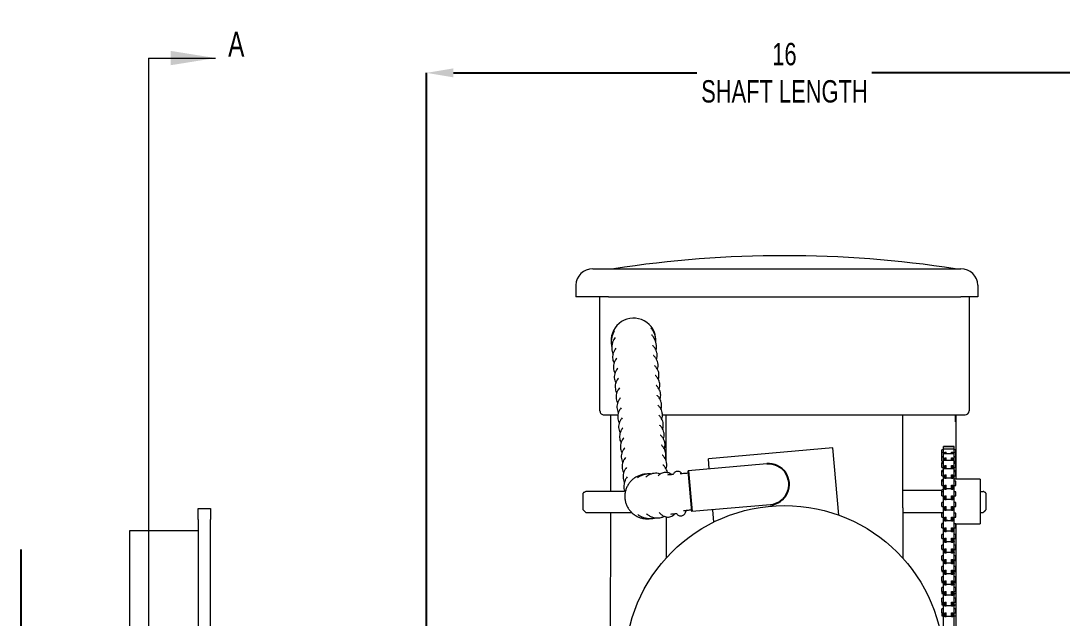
# Model space of a CAD drawing. Header units: inches. Extents: x 1 to 12.5, y 7.3 to 19.7.
# Drawn here: x 2.43 to 8.25, y 16.36 to 19.7 of the extents above; entities that cross this region are included whole.
import ezdxf
from ezdxf.lldxf.tags import DXFTag

# ---------------------------------------------------------------- set-up
doc = ezdxf.new("R2010")
doc.units = ezdxf.units.IN
doc.header["$MEASUREMENT"] = 0
doc.header["$PDSIZE"] = -1
doc.layers.add('DIM', color=1, linetype='Continuous')
doc.styles.add('SLDTEXTSTYLE0', font='ARIAL.TTF', dxfattribs={"width": 0.7})
tags = doc.linetypes.add('HIDDEN', pattern=[0.075, 0.05, -0.025]).pattern_tags.tags
tags[6:7] = [DXFTag(74, 4), DXFTag(75, 0), DXFTag(340, '0'), DXFTag(46, 1.0), DXFTag(50, 0.0), DXFTag(44, 0.0), DXFTag(45, 0.0)]
tags[4:5] = [DXFTag(74, 4), DXFTag(75, 0), DXFTag(340, '0'), DXFTag(46, 1.0), DXFTag(50, 0.0), DXFTag(44, 0.0), DXFTag(45, 0.0)]
doc.dimstyles.new('SLDDIMSTYLE0', dxfattribs={"dimtxt": 0.125, "dimasz": 0.15, "dimexe": 0, "dimexo": 0.0625, "dimgap": 0.03125, "dimtad": 0, "dimtih": 1, "dimtoh": 1, "dimdec": 3, "dimlfac": 4, "dimrnd": 1e-09, "dimzin": 12, "dimdsep": 46, "dimtxsty": 'SLDTEXTSTYLE0', "dimsah": 1, "dimcen": 0.09, "dimadec": 0, "dimazin": 0, "dimtfac": 1, "dimtdec": 3, "dimtofl": 0, "dimtmove": 0, "dimatfit": 3, "dimfxl": 0, "dimtolj": 1, "dimtzin": 12, "dimarcsym": 0})

# ---------------------------------------------------------------- blocks, each defined once
blk = doc.blocks.new('*D8')
at = {"color": 0, "linetype": 'ByBlock', "lineweight": -2}
for p, q in [((4.7014, 13.9999), (4.7014, 19.4123)), ((4.8514, 19.4123), (6.2126, 19.4123)), ((8.5514, 19.4123), (7.1902, 19.4123)), ((8.7014, 14.0274), (8.7014, 19.4123))]:
    blk.add_line(p, q, dxfattribs=at)
at = {"color": 0, "linetype": 'ByBlock'}
for points in [[(4.7014, 19.4123), (4.8514, 19.3873), (4.8514, 19.4373)], [(8.7014, 19.4123), (8.5514, 19.3873), (8.5514, 19.4373)]]:
    blk.add_solid(points, dxfattribs=at)
at = {"layer": 'DEFPOINTS', "color": 0, "linetype": 'ByBlock'}
for p in [(8.7014, 13.9649), (4.7014, 13.9374)]:
    blk.add_point(p, dxfattribs=at)
at = {"color": 0, "linetype": 'ByBlock', "insert": (6.7014, 19.4123), "char_height": 0.125, "attachment_point": 5, "style": 'SLDTEXTSTYLE0'}
blk.add_mtext('16\\PSHAFT LENGTH', dxfattribs=at)

msp = doc.modelspace()

# ---------------------------------------------------------------- linework, layer by layer
at = {"color": 7, "linetype": 'HIDDEN', "lineweight": 0}
msp.add_line((3.147332, 19.495022), (3.147332, 7.32376), dxfattribs=at)
at = {"color": 7, "linetype": 'Continuous', "lineweight": 0}
msp.add_line((3.147332, 19.495022), (3.522332, 19.495022), dxfattribs=at)
at = {"color": 7, "linetype": 'Continuous', "lineweight": 15}
for p, q in [((5.630001, 18.317434), (5.715787, 18.317434)), ((5.715787, 18.317434), (5.717408, 18.317434)), ((5.717408, 18.317434), (7.686159, 18.317434)), ((7.686159, 18.317434), (7.687781, 18.317434)), ((7.781517, 18.225322), (7.782637, 18.161186)), ((5.620931, 18.161186), (5.535145, 18.161186)), ((5.717408, 18.161186), (5.620931, 18.161186)), ((5.670537, 17.522989), (5.670537, 18.161186)), ((5.717408, 18.161186), (7.686159, 18.161186)), ((7.782637, 18.161186), (7.686159, 18.161186)), ((7.733038, 18.161186), (7.733038, 17.522989)), ((5.692987, 17.500539), (5.709186, 17.500539)), ((5.709186, 17.500539), (5.771003, 17.500539)), ((5.728869, 17.500539), (5.728869, 17.073511)), ((6.019426, 17.500539), (6.095562, 17.500539)), ((6.040562, 17.438041), (6.040562, 17.500539)), ((6.095562, 17.500539), (7.308062, 17.500539)), ((7.308062, 17.500539), (7.694387, 17.500539)), ((7.363062, 17.438041), (7.363062, 17.500539)), ((7.65887, 17.480975), (7.65887, 17.14189)), ((7.694387, 17.500539), (7.710588, 17.500539)), ((6.040562, 17.242223), (6.040562, 17.438041)), ((7.363062, 17.044788), (7.363062, 17.438041)), ((6.971663, 17.316656), (6.276303, 17.255819)), ((7.004536, 16.940919), (6.971663, 17.316656)), ((7.581187, 17.305162), (7.581187, 17.306192)), ((7.581187, 17.291401), (7.581187, 17.305162)), ((7.581187, 17.268775), (7.581187, 17.291401)), ((7.589311, 17.3226), (7.589311, 17.32363)), ((7.589311, 17.308837), (7.589311, 17.3226)), ((7.589311, 17.282536), (7.589311, 17.308837)), ((7.589311, 17.246207), (7.589311, 17.282977)), ((7.596811, 17.311773), (7.604311, 17.311773)), ((7.596811, 17.308837), (7.596811, 17.311773)), ((7.596811, 17.292807), (7.604311, 17.292807)), ((7.596811, 17.282292), (7.596811, 17.292807)), ((7.604311, 17.308837), (7.604311, 17.311773)), ((7.604311, 17.282292), (7.604311, 17.292807)), ((7.635561, 17.311773), (7.643061, 17.311773)), ((7.635561, 17.308837), (7.635561, 17.311773)), ((7.635561, 17.292807), (7.643061, 17.292807)), ((7.635561, 17.282292), (7.635561, 17.292807)), ((7.643061, 17.308837), (7.643061, 17.311773)), ((7.643061, 17.282292), (7.643061, 17.292807)), ((7.650563, 17.3226), (7.650563, 17.32363)), ((7.650563, 17.308837), (7.650563, 17.3226)), ((7.650563, 17.282536), (7.650563, 17.308837)), ((7.650563, 17.246207), (7.650563, 17.282977)), ((7.658687, 17.305162), (7.658687, 17.306192)), ((7.658687, 17.291401), (7.658687, 17.305162)), ((7.658687, 17.268775), (7.658687, 17.291401)), ((6.603085, 17.22688), (6.164354, 17.188495)), ((6.281298, 17.198727), (6.276303, 17.25582)), ((7.581187, 17.265541), (7.581187, 17.268775)), ((7.581187, 17.242915), (7.581187, 17.265541)), ((7.581187, 17.228772), (7.581187, 17.23534)), ((7.581187, 17.206146), (7.581187, 17.228772)), ((7.589311, 17.20022), (7.589311, 17.246207)), ((7.596811, 17.261158), (7.604311, 17.261158)), ((7.596811, 17.246207), (7.596811, 17.261158)), ((7.604311, 17.246207), (7.604311, 17.261158)), ((7.635561, 17.261158), (7.643061, 17.261158)), ((7.635561, 17.246207), (7.635561, 17.261158)), ((7.643061, 17.246207), (7.643061, 17.261158)), ((7.650563, 17.20022), (7.650563, 17.246207)), ((7.658687, 17.265541), (7.658687, 17.268775)), ((7.658687, 17.242915), (7.658687, 17.265541)), ((7.658687, 17.228772), (7.658687, 17.23534)), ((7.658687, 17.206146), (7.658687, 17.228772)), ((7.581187, 17.182783), (7.581187, 17.190698)), ((7.581187, 17.160156), (7.581187, 17.182783)), ((7.589311, 17.147125), (7.589311, 17.20022)), ((7.596811, 17.218282), (7.604311, 17.218282)), ((7.596811, 17.199584), (7.596811, 17.218282)), ((7.604311, 17.199584), (7.596811, 17.199584)), ((7.596811, 17.16615), (7.604311, 17.16615)), ((7.596811, 17.14456), (7.596811, 17.16615)), ((7.604311, 17.199584), (7.604311, 17.218282)), ((7.604311, 17.14456), (7.604311, 17.16615)), ((7.635561, 17.218282), (7.643061, 17.218282)), ((7.635561, 17.199584), (7.635561, 17.218282)), ((7.643061, 17.199584), (7.635561, 17.199584)), ((7.635561, 17.16615), (7.643061, 17.16615)), ((7.635561, 17.14456), (7.635561, 17.16615)), ((7.643061, 17.199584), (7.643061, 17.218282)), ((7.643061, 17.14456), (7.643061, 17.16615)), ((7.650563, 17.147125), (7.650563, 17.20022)), ((7.658687, 17.182783), (7.658687, 17.190698)), ((7.658687, 17.160156), (7.658687, 17.182783)), ((7.581187, 17.129687), (7.581187, 17.138586)), ((7.581187, 17.107063), (7.581187, 17.129687)), ((7.589311, 17.089626), (7.589311, 17.147125)), ((7.604311, 17.14456), (7.596811, 17.14456)), ((7.596811, 17.108063), (7.604311, 17.108063)), ((7.596811, 17.084754), (7.596811, 17.108063)), ((7.604311, 17.084754), (7.604311, 17.108063)), ((7.643061, 17.14456), (7.635561, 17.14456)), ((7.635561, 17.108063), (7.643061, 17.108063)), ((7.635561, 17.084754), (7.635561, 17.108063)), ((7.643061, 17.084754), (7.643061, 17.108063)), ((7.650563, 17.089626), (7.650563, 17.147125)), ((7.658687, 17.107063), (7.658687, 17.129687)), ((7.795562, 17.14189), (7.795562, 16.891888)), ((5.576812, 17.027132), (5.576812, 17.064265)), ((5.808359, 17.073511), (5.591812, 17.073511)), ((7.581187, 17.073511), (7.581187, 17.081401)), ((7.581187, 17.047677), (7.581187, 17.070301)), ((7.589311, 17.087739), (7.589311, 17.089626)), ((7.589311, 17.030239), (7.589311, 17.087739)), ((7.604311, 17.084754), (7.596811, 17.084754)), ((7.643061, 17.084754), (7.635561, 17.084754)), ((7.650563, 17.030239), (7.650563, 17.087739)), ((7.658687, 17.047677), (7.658687, 17.070301)), ((7.795562, 17.073511), (7.811812, 17.073511)), ((7.826812, 17.064265), (7.826812, 17.027132)), ((5.576812, 16.969515), (5.576812, 17.027132)), ((6.622748, 16.998596), (6.184324, 16.960238)), ((7.363062, 17.013541), (7.363062, 17.044788)), ((7.363062, 16.98229), (7.363062, 17.013541)), ((7.581187, 16.988288), (7.581187, 17.010915)), ((7.589311, 16.970853), (7.589311, 17.028353)), ((7.596811, 17.048674), (7.604311, 17.048674)), ((7.596811, 17.025368), (7.596811, 17.048674)), ((7.604311, 17.025368), (7.596811, 17.025368)), ((7.604311, 17.025368), (7.604311, 17.048674)), ((7.635561, 17.048674), (7.643061, 17.048674)), ((7.635561, 17.025368), (7.635561, 17.048674)), ((7.643061, 17.025368), (7.635561, 17.025368)), ((7.643061, 17.025368), (7.643061, 17.048674)), ((7.650563, 16.970853), (7.650563, 17.028353)), ((7.658687, 16.988288), (7.658687, 17.010915)), ((7.826812, 17.027132), (7.826812, 16.969515)), ((3.425661, 16.978482), (3.494162, 16.978482)), ((3.425661, 16.915981), (3.425661, 16.978482)), ((3.494162, 16.978482), (3.494162, 16.915981)), ((5.728869, 16.954515), (5.725746, 15.473856)), ((6.307245, 16.902153), (6.301268, 16.97047)), ((7.363062, 16.98229), (7.363062, 16.699616)), ((7.581187, 16.954515), (7.581187, 16.951528)), ((7.581187, 16.928902), (7.581187, 16.951528)), ((7.589311, 16.911464), (7.589311, 16.968964)), ((7.596811, 16.989288), (7.604311, 16.989288)), ((7.596811, 16.965981), (7.596811, 16.989288)), ((7.604311, 16.965981), (7.596811, 16.965981)), ((7.604311, 16.965981), (7.604311, 16.989288)), ((7.608, 16.970853), (7.608, 16.968964)), ((7.635561, 16.989288), (7.643061, 16.989288)), ((7.635561, 16.965981), (7.635561, 16.989288)), ((7.643061, 16.965981), (7.635561, 16.965981)), ((7.643061, 16.965981), (7.643061, 16.989288)), ((7.650563, 16.911464), (7.650563, 16.968964)), ((7.658687, 16.928902), (7.658687, 16.951528)), ((3.425661, 16.915981), (3.425661, 15.29098)), ((3.494162, 15.29098), (3.494162, 16.915981)), ((6.040562, 16.930922), (6.040562, 16.700595)), ((7.581187, 16.893742), (7.581187, 16.892139)), ((7.581187, 16.869516), (7.581187, 16.892139)), ((7.589311, 16.91118), (7.589311, 16.909577)), ((7.589311, 16.852078), (7.589311, 16.909577)), ((7.596811, 16.929902), (7.604311, 16.929902)), ((7.596811, 16.906592), (7.596811, 16.929902)), ((7.604311, 16.906592), (7.596811, 16.906592)), ((7.604311, 16.906592), (7.604311, 16.929902)), ((7.608, 16.91118), (7.608, 16.908108)), ((7.635561, 16.929902), (7.643061, 16.929902)), ((7.635561, 16.906592), (7.635561, 16.929902)), ((7.643061, 16.906592), (7.635561, 16.906592)), ((7.643061, 16.906592), (7.643061, 16.929902)), ((7.650563, 16.852078), (7.650563, 16.909577)), ((7.658687, 16.869516), (7.658687, 16.892139)), ((7.65887, 16.891888), (7.65887, 15.48573)), ((3.425661, 16.853481), (3.041162, 16.853481)), ((3.041162, 16.853481), (3.041162, 16.227857)), ((7.581187, 16.810129), (7.581187, 16.832753)), ((7.589311, 16.792691), (7.589311, 16.850191)), ((7.596811, 16.870515), (7.604311, 16.870515)), ((7.596811, 16.847206), (7.596811, 16.870515)), ((7.604311, 16.847206), (7.596811, 16.847206)), ((7.604311, 16.847206), (7.604311, 16.870515)), ((7.608, 16.852078), (7.608, 16.850191)), ((7.635561, 16.870515), (7.643061, 16.870515)), ((7.635561, 16.847206), (7.635561, 16.870515)), ((7.643061, 16.847206), (7.635561, 16.847206)), ((7.643061, 16.847206), (7.643061, 16.870515)), ((7.650563, 16.792691), (7.650563, 16.850191)), ((7.658687, 16.810129), (7.658687, 16.832753)), ((7.581187, 16.810129), (7.581187, 16.80958)), ((7.581187, 16.75074), (7.581187, 16.773367)), ((7.589311, 16.792691), (7.589311, 16.792142)), ((7.589311, 16.733305), (7.589311, 16.790805)), ((7.596811, 16.811126), (7.604311, 16.811126)), ((7.596811, 16.78782), (7.596811, 16.811126)), ((7.604311, 16.78782), (7.596811, 16.78782)), ((7.604311, 16.78782), (7.604311, 16.811126)), ((7.608, 16.792142), (7.608, 16.790805)), ((7.635561, 16.811126), (7.643061, 16.811126)), ((7.635561, 16.78782), (7.635561, 16.811126)), ((7.643061, 16.78782), (7.635561, 16.78782)), ((7.643061, 16.78782), (7.643061, 16.811126)), ((7.650563, 16.792691), (7.650563, 16.792142)), ((7.650563, 16.733305), (7.650563, 16.790805)), ((7.658687, 16.810129), (7.658687, 16.80958)), ((7.658687, 16.75074), (7.658687, 16.773367)), ((7.581187, 16.75074), (7.581187, 16.748044)), ((7.581187, 16.691354), (7.581187, 16.71398)), ((7.589311, 16.733305), (7.589311, 16.731416)), ((7.589311, 16.673916), (7.589311, 16.731416)), ((7.596811, 16.75174), (7.604311, 16.75174)), ((7.596811, 16.728433), (7.596811, 16.75174)), ((7.604311, 16.728433), (7.596811, 16.728433)), ((7.604311, 16.728433), (7.604311, 16.75174)), ((7.635561, 16.75174), (7.643061, 16.75174)), ((7.635561, 16.728433), (7.635561, 16.75174)), ((7.643061, 16.728433), (7.635561, 16.728433)), ((7.643061, 16.728433), (7.643061, 16.75174)), ((7.650563, 16.733305), (7.650563, 16.731416)), ((7.650563, 16.673916), (7.650563, 16.731416)), ((7.658687, 16.75074), (7.658687, 16.748044)), ((7.658687, 16.691354), (7.658687, 16.71398)), ((7.581187, 16.691354), (7.581187, 16.686508)), ((7.581187, 16.631968), (7.581187, 16.654591)), ((7.589311, 16.673916), (7.589311, 16.672029)), ((7.589311, 16.61453), (7.589311, 16.672029)), ((7.596811, 16.692354), (7.604311, 16.692354)), ((7.596811, 16.669047), (7.596811, 16.692354)), ((7.604311, 16.669047), (7.596811, 16.669047)), ((7.604311, 16.669047), (7.604311, 16.692354)), ((7.635561, 16.692354), (7.643061, 16.692354)), ((7.635561, 16.669047), (7.635561, 16.692354)), ((7.643061, 16.669047), (7.635561, 16.669047)), ((7.643061, 16.669047), (7.643061, 16.692354)), ((7.650563, 16.673916), (7.650563, 16.672029)), ((7.650563, 16.61453), (7.650563, 16.672029)), ((7.658687, 16.691354), (7.658687, 16.686508)), ((7.658687, 16.631968), (7.658687, 16.654591)), ((7.581187, 16.631968), (7.581187, 16.624972)), ((7.581187, 16.572581), (7.581187, 16.595205)), ((7.589311, 16.61453), (7.589311, 16.612643)), ((7.589311, 16.555143), (7.589311, 16.612643)), ((7.596811, 16.632967), (7.604311, 16.632967)), ((7.596811, 16.609658), (7.596811, 16.632967)), ((7.604311, 16.609658), (7.596811, 16.609658)), ((7.604311, 16.609658), (7.604311, 16.632967)), ((7.635561, 16.632967), (7.643061, 16.632967)), ((7.635561, 16.609658), (7.635561, 16.632967)), ((7.643061, 16.609658), (7.635561, 16.609658)), ((7.643061, 16.609658), (7.643061, 16.632967)), ((7.650563, 16.61453), (7.650563, 16.612643)), ((7.650563, 16.555143), (7.650563, 16.612643)), ((7.658687, 16.631968), (7.658687, 16.624972)), ((7.658687, 16.572581), (7.658687, 16.595205)), ((7.581187, 16.572581), (7.581187, 16.563436)), ((7.581187, 16.513192), (7.581187, 16.535819)), ((7.589311, 16.555143), (7.589311, 16.553257)), ((7.589311, 16.495757), (7.589311, 16.553257)), ((7.596811, 16.573578), (7.604311, 16.573578)), ((7.596811, 16.550272), (7.596811, 16.573578)), ((7.604311, 16.550272), (7.596811, 16.550272)), ((7.604311, 16.550272), (7.604311, 16.573578)), ((7.635561, 16.573578), (7.643061, 16.573578)), ((7.635561, 16.550272), (7.635561, 16.573578)), ((7.643061, 16.550272), (7.635561, 16.550272)), ((7.643061, 16.550272), (7.643061, 16.573578)), ((7.650563, 16.555143), (7.650563, 16.553257)), ((7.650563, 16.495757), (7.650563, 16.553257)), ((7.658687, 16.572581), (7.658687, 16.563436)), ((7.658687, 16.513192), (7.658687, 16.535819)), ((7.581187, 16.513192), (7.581187, 16.501903)), ((7.581187, 16.453806), (7.581187, 16.476432)), ((7.589311, 16.495757), (7.589311, 16.493868)), ((7.589311, 16.436368), (7.589311, 16.493868)), ((7.596811, 16.514192), (7.604311, 16.514192)), ((7.596811, 16.490885), (7.596811, 16.514192)), ((7.604311, 16.490885), (7.596811, 16.490885)), ((7.604311, 16.490885), (7.604311, 16.514192)), ((7.635561, 16.514192), (7.643061, 16.514192)), ((7.635561, 16.490885), (7.635561, 16.514192)), ((7.643061, 16.490885), (7.635561, 16.490885)), ((7.643061, 16.490885), (7.643061, 16.514192)), ((7.650563, 16.495757), (7.650563, 16.493868)), ((7.650563, 16.436368), (7.650563, 16.493868)), ((7.658687, 16.513192), (7.658687, 16.501903)), ((7.658687, 16.453806), (7.658687, 16.476432)), ((7.581187, 16.453806), (7.581187, 16.440367)), ((7.581187, 16.39442), (7.581187, 16.417044)), ((7.589311, 16.436368), (7.589311, 16.434481)), ((7.589311, 16.376982), (7.589311, 16.434481)), ((7.596811, 16.454806), (7.604311, 16.454806)), ((7.596811, 16.431499), (7.596811, 16.454806)), ((7.604311, 16.431499), (7.596811, 16.431499)), ((7.604311, 16.431499), (7.604311, 16.454806)), ((7.635561, 16.454806), (7.643061, 16.454806)), ((7.635561, 16.431499), (7.635561, 16.454806)), ((7.643061, 16.431499), (7.635561, 16.431499)), ((7.643061, 16.431499), (7.643061, 16.454806)), ((7.650563, 16.436368), (7.650563, 16.434481)), ((7.650563, 16.376982), (7.650563, 16.434481)), ((7.658687, 16.453806), (7.658687, 16.440367)), ((7.658687, 16.39442), (7.658687, 16.417044)), ((7.581187, 16.39442), (7.581187, 16.378831)), ((7.589311, 16.376982), (7.589311, 16.375095)), ((7.589311, 16.317595), (7.589311, 16.375095)), ((7.596811, 16.395419), (7.604311, 16.395419)), ((7.596811, 16.37211), (7.596811, 16.395419)), ((7.604311, 16.37211), (7.596811, 16.37211)), ((7.604311, 16.37211), (7.604311, 16.395419)), ((7.635561, 16.395419), (7.643061, 16.395419)), ((7.635561, 16.37211), (7.635561, 16.395419)), ((7.643061, 16.37211), (7.635561, 16.37211)), ((7.643061, 16.37211), (7.643061, 16.395419)), ((7.650563, 16.376982), (7.650563, 16.375095)), ((7.650563, 16.317595), (7.650563, 16.375095)), ((7.658687, 16.39442), (7.658687, 16.378831))]:
    msp.add_line(p, q, dxfattribs=at)
for p, q in [((7.65887, 17.461411), (7.65887, 17.500539)), ((6.164354, 17.188495), (6.184324, 16.960238)), ((2.434594, 16.74808), (2.434594, 16.143253))]:
    msp.add_line(p, q)
at = {"color": 7, "linetype": 'Continuous', "lineweight": 15, "flags": 128}
for points in [[(6.078997, 17.167572), (6.078451, 17.167525), (6.073105, 17.167055), (6.067813, 17.166593), (6.062578, 17.166135), (6.057404, 17.165683), (6.052295, 17.165234), (6.04725, 17.164793)], [(6.165537, 17.175142), (6.159722, 17.174635), (6.153916, 17.174126), (6.14812, 17.173619), (6.142338, 17.173112), (6.136575, 17.17261), (6.13083, 17.172105), (6.125109, 17.171605), (6.119416, 17.171108)], [(6.06638, 16.946882), (6.071425, 16.947323), (6.076536, 16.947771), (6.08171, 16.948224), (6.086945, 16.948682), (6.092239, 16.949144), (6.097587, 16.949613), (6.098552, 16.949698)], [(6.137208, 16.966535), (6.142904, 16.967035), (6.148627, 16.967534), (6.154374, 16.968037), (6.160142, 16.968541), (6.165927, 16.969048), (6.171725, 16.969555), (6.177535, 16.970064), (6.183353, 16.970573)]]:
    msp.add_lwpolyline(points, dxfattribs=at)
at = {"color": 7, "linetype": 'Continuous', "lineweight": 15}
msp.add_circle((6.70137, 16.103481), 0.890625, dxfattribs=at)
for centre, radius, start, end in [((6.701784, 12.14067), 6.249869, 81.2279797, 98.7720203), ((5.630001, 18.223683), 0.093751, 90.0003359, 178.998435), ((7.68778, 18.223683), 0.093751, 1.001565, 89.9996641), ((5.858037, 17.916789), 0.125, 0.394145, 183.7475229), ((5.692986, 17.522988), 0.022449, 179.9977626, 270.0022374), ((7.710585, 17.522992), 0.022453, 270.0079861, 359.9920139)]:
    msp.add_arc(centre, radius, start, end, dxfattribs=at)
msp.add_arc((6.61307, 17.112752), 0.114565, 274.8462489, 95.0001822)
for points in [[(5.536264, 18.225322), (5.535145, 18.161186)], [(7.589311, 17.306192), (7.581187, 17.306192)], [(7.589311, 17.305162), (7.581187, 17.305162)], [(7.589311, 17.291401), (7.581187, 17.291401)], [(7.650563, 17.32363), (7.589311, 17.32363)], [(7.650563, 17.3226), (7.589311, 17.3226)], [(7.650563, 17.308837), (7.589311, 17.308837)], [(7.650563, 17.282977), (7.589311, 17.282977)], [(7.658687, 17.306192), (7.650563, 17.306192)], [(7.658687, 17.305162), (7.650563, 17.305162)], [(7.658687, 17.291401), (7.650563, 17.291401)], [(7.581187, 17.268775), (7.589311, 17.268775)], [(7.589311, 17.265541), (7.581187, 17.265541)], [(7.581187, 17.242915), (7.589311, 17.242915)], [(7.589311, 17.23534), (7.581187, 17.23534)], [(7.589311, 17.228772), (7.581187, 17.228772)], [(7.650563, 17.246207), (7.589311, 17.246207)], [(7.650563, 17.268775), (7.658687, 17.268775)], [(7.658687, 17.265541), (7.650563, 17.265541)], [(7.650563, 17.242915), (7.658687, 17.242915)], [(7.658687, 17.23534), (7.650563, 17.23534)], [(7.658687, 17.228772), (7.650563, 17.228772)], [(7.581187, 17.206146), (7.589311, 17.206146)], [(7.589311, 17.190698), (7.581187, 17.190698)], [(7.589311, 17.182783), (7.581187, 17.182783)], [(7.596811, 17.20022), (7.589311, 17.20022)], [(7.635561, 17.20022), (7.604311, 17.20022)], [(7.650563, 17.20022), (7.643061, 17.20022)], [(7.650563, 17.206146), (7.658687, 17.206146)], [(7.658687, 17.190698), (7.650563, 17.190698)], [(7.658687, 17.182783), (7.650563, 17.182783)], [(7.581187, 17.160156), (7.589311, 17.160156)], [(7.589311, 17.138586), (7.581187, 17.138586)], [(7.589311, 17.129687), (7.581187, 17.129687)], [(7.581187, 17.107063), (7.589311, 17.107063)], [(7.596811, 17.147125), (7.589311, 17.147125)], [(7.635561, 17.147125), (7.604311, 17.147125)], [(7.650563, 17.147125), (7.643061, 17.147125)], [(7.650563, 17.160156), (7.658687, 17.160156)], [(7.795562, 17.14189), (7.650563, 17.14189)], [(7.658687, 17.129687), (7.650563, 17.129687)], [(7.650563, 17.107063), (7.658687, 17.107063)], [(5.580264, 17.067717), (5.576812, 17.064265)], [(7.581187, 17.079265), (7.363062, 17.079265)], [(7.589311, 17.081401), (7.581187, 17.081401)], [(7.589311, 17.070301), (7.581187, 17.070301)], [(7.589311, 17.089626), (7.596811, 17.089626)], [(7.596811, 17.087739), (7.589311, 17.087739)], [(7.604311, 17.089626), (7.608199, 17.089626)], [(7.635561, 17.087739), (7.604311, 17.087739)], [(7.608436, 17.089454), (7.60815, 17.088051)], [(7.635411, 17.088051), (7.635092, 17.089626)], [(7.635364, 17.089626), (7.635561, 17.089626)], [(7.643061, 17.089626), (7.650563, 17.089626)], [(7.650563, 17.087739), (7.643061, 17.087739)], [(7.658687, 17.070301), (7.650563, 17.070301)], [(7.826812, 17.064265), (7.82336, 17.067717)], [(7.581187, 17.047677), (7.589311, 17.047677)], [(7.589311, 17.010915), (7.581187, 17.010915)], [(7.589311, 17.030239), (7.596811, 17.030239)], [(7.596811, 17.028353), (7.589311, 17.028353)], [(7.604311, 17.030239), (7.635561, 17.030239)], [(7.635561, 17.028353), (7.604311, 17.028353)], [(7.608647, 17.030239), (7.60815, 17.02846)], [(7.635411, 17.02846), (7.634913, 17.030239)], [(7.643061, 17.030239), (7.650563, 17.030239)], [(7.650563, 17.028353), (7.643061, 17.028353)], [(7.650563, 17.047677), (7.658687, 17.047677)], [(7.658687, 17.010915), (7.650563, 17.010915)], [(5.576812, 16.969515), (5.591812, 16.954515)], [(5.591812, 16.954515), (5.848184, 16.954515)], [(7.363062, 16.954515), (7.589311, 16.954515)], [(7.581187, 16.988288), (7.589311, 16.988288)], [(7.589311, 16.951528), (7.581187, 16.951528)], [(7.589311, 16.970853), (7.596811, 16.970853)], [(7.596811, 16.968964), (7.589311, 16.968964)], [(7.604311, 16.970853), (7.635561, 16.970853)], [(7.635561, 16.968964), (7.604311, 16.968964)], [(7.60975, 16.97155), (7.60815, 16.96829)], [(7.63508, 16.968964), (7.63381, 16.97155)], [(7.643061, 16.970853), (7.650563, 16.970853)], [(7.650563, 16.968964), (7.643061, 16.968964)], [(7.650563, 16.988288), (7.658687, 16.988288)], [(7.658687, 16.951528), (7.650563, 16.951528)], [(7.795562, 16.954515), (7.811812, 16.954515)], [(7.811812, 16.954515), (7.826812, 16.969515)], [(5.943467, 16.920456), (5.945192, 16.920595)], [(7.581187, 16.928902), (7.589311, 16.928902)], [(7.589311, 16.893742), (7.581187, 16.893742)], [(7.589311, 16.892139), (7.581187, 16.892139)], [(7.589311, 16.911464), (7.596811, 16.911464)], [(7.596811, 16.91118), (7.589311, 16.91118)], [(7.596811, 16.909577), (7.589311, 16.909577)], [(7.604311, 16.911464), (7.635561, 16.911464)], [(7.608, 16.91118), (7.604311, 16.91118)], [(7.635561, 16.909577), (7.604311, 16.909577)], [(7.60815, 16.910556), (7.608077, 16.909577)], [(7.60975, 16.911189), (7.609257, 16.910995)], [(7.610874, 16.910812), (7.60975, 16.911189)], [(7.614061, 16.911701), (7.610874, 16.910812)], [(7.611632, 16.910713), (7.631931, 16.910713)], [(7.632686, 16.910812), (7.629584, 16.91164)], [(7.63381, 16.911189), (7.632686, 16.910812)], [(7.634306, 16.910995), (7.63381, 16.911189)], [(7.643061, 16.911464), (7.650563, 16.911464)], [(7.650563, 16.909577), (7.643061, 16.909577)], [(7.650563, 16.928902), (7.658687, 16.928902)], [(7.658687, 16.892139), (7.650563, 16.892139)], [(7.658687, 16.891888), (7.795562, 16.891888)], [(7.581187, 16.869516), (7.589311, 16.869516)], [(7.589311, 16.832753), (7.581187, 16.832753)], [(7.589311, 16.852078), (7.596811, 16.852078)], [(7.596811, 16.850191), (7.589311, 16.850191)], [(7.604311, 16.852078), (7.635561, 16.852078)], [(7.635561, 16.850191), (7.604311, 16.850191)], [(7.643061, 16.852078), (7.650563, 16.852078)], [(7.650563, 16.850191), (7.643061, 16.850191)], [(7.650563, 16.869516), (7.658687, 16.869516)], [(7.658687, 16.832753), (7.650563, 16.832753)], [(7.581187, 16.810129), (7.589311, 16.810129)], [(7.581187, 16.80958), (7.589311, 16.80958)], [(7.589311, 16.773367), (7.581187, 16.773367)], [(7.589311, 16.792691), (7.596811, 16.792691)], [(7.589311, 16.792142), (7.596811, 16.792142)], [(7.596811, 16.790805), (7.589311, 16.790805)], [(7.604311, 16.792691), (7.635561, 16.792691)], [(7.604311, 16.792142), (7.608, 16.792142)], [(7.635561, 16.790805), (7.604311, 16.790805)], [(7.608772, 16.792691), (7.609028, 16.790805)], [(7.634533, 16.790805), (7.634791, 16.792691)], [(7.643061, 16.792691), (7.650563, 16.792691)], [(7.643061, 16.792142), (7.650563, 16.792142)], [(7.650563, 16.790805), (7.643061, 16.790805)], [(7.650563, 16.810129), (7.658687, 16.810129)], [(7.650563, 16.80958), (7.658687, 16.80958)], [(7.658687, 16.773367), (7.650563, 16.773367)], [(7.581187, 16.75074), (7.589311, 16.75074)], [(7.581187, 16.748044), (7.589311, 16.748044)], [(7.589311, 16.71398), (7.581187, 16.71398)], [(7.589311, 16.733305), (7.596811, 16.733305)], [(7.596811, 16.731416), (7.589311, 16.731416)], [(7.604311, 16.733305), (7.635561, 16.733305)], [(7.635561, 16.731416), (7.604311, 16.731416)], [(7.6117, 16.733305), (7.612369, 16.731416)], [(7.631248, 16.731416), (7.631893, 16.733305)], [(7.643061, 16.733305), (7.650563, 16.733305)], [(7.650563, 16.731416), (7.643061, 16.731416)], [(7.650563, 16.75074), (7.658687, 16.75074)], [(7.650563, 16.748044), (7.658687, 16.748044)], [(7.658687, 16.71398), (7.650563, 16.71398)], [(7.581187, 16.691354), (7.589311, 16.691354)], [(7.581187, 16.686508), (7.589311, 16.686508)], [(7.589311, 16.654591), (7.581187, 16.654591)], [(7.589311, 16.673916), (7.596811, 16.673916)], [(7.596811, 16.672029), (7.589311, 16.672029)], [(7.604311, 16.673916), (7.635561, 16.673916)], [(7.635561, 16.672029), (7.604311, 16.672029)], [(7.643061, 16.673916), (7.650563, 16.673916)], [(7.650563, 16.672029), (7.643061, 16.672029)], [(7.650563, 16.691354), (7.658687, 16.691354)], [(7.650563, 16.686508), (7.658687, 16.686508)], [(7.658687, 16.654591), (7.650563, 16.654591)], [(7.581187, 16.631968), (7.589311, 16.631968)], [(7.581187, 16.624972), (7.589311, 16.624972)], [(7.589311, 16.595205), (7.581187, 16.595205)], [(7.589311, 16.61453), (7.596811, 16.61453)], [(7.596811, 16.612643), (7.589311, 16.612643)], [(7.604311, 16.61453), (7.635561, 16.61453)], [(7.635561, 16.612643), (7.604311, 16.612643)], [(7.643061, 16.61453), (7.650563, 16.61453)], [(7.650563, 16.612643), (7.643061, 16.612643)], [(7.650563, 16.631968), (7.658687, 16.631968)], [(7.650563, 16.624972), (7.658687, 16.624972)], [(7.658687, 16.595205), (7.650563, 16.595205)], [(7.581187, 16.572581), (7.589311, 16.572581)], [(7.581187, 16.563436), (7.589311, 16.563436)], [(7.589311, 16.535819), (7.581187, 16.535819)], [(7.589311, 16.555143), (7.596811, 16.555143)], [(7.596811, 16.553257), (7.589311, 16.553257)], [(7.604311, 16.555143), (7.635561, 16.555143)], [(7.635561, 16.553257), (7.604311, 16.553257)], [(7.643061, 16.555143), (7.650563, 16.555143)], [(7.650563, 16.553257), (7.643061, 16.553257)], [(7.650563, 16.572581), (7.658687, 16.572581)], [(7.650563, 16.563436), (7.658687, 16.563436)], [(7.658687, 16.535819), (7.650563, 16.535819)], [(7.581187, 16.513192), (7.589311, 16.513192)], [(7.581187, 16.501903), (7.589311, 16.501903)], [(7.589311, 16.476432), (7.581187, 16.476432)], [(7.589311, 16.495757), (7.596811, 16.495757)], [(7.596811, 16.493868), (7.589311, 16.493868)], [(7.604311, 16.495757), (7.635561, 16.495757)], [(7.635561, 16.493868), (7.604311, 16.493868)], [(7.643061, 16.495757), (7.650563, 16.495757)], [(7.650563, 16.493868), (7.643061, 16.493868)], [(7.650563, 16.513192), (7.658687, 16.513192)], [(7.650563, 16.501903), (7.658687, 16.501903)], [(7.658687, 16.476432), (7.650563, 16.476432)], [(7.581187, 16.453806), (7.589311, 16.453806)], [(7.581187, 16.440367), (7.589311, 16.440367)], [(7.589311, 16.417044), (7.581187, 16.417044)], [(7.589311, 16.436368), (7.596811, 16.436368)], [(7.596811, 16.434481), (7.589311, 16.434481)], [(7.604311, 16.436368), (7.635561, 16.436368)], [(7.635561, 16.434481), (7.604311, 16.434481)], [(7.643061, 16.436368), (7.650563, 16.436368)], [(7.650563, 16.434481), (7.643061, 16.434481)], [(7.650563, 16.453806), (7.658687, 16.453806)], [(7.650563, 16.440367), (7.658687, 16.440367)], [(7.658687, 16.417044), (7.650563, 16.417044)], [(7.581187, 16.39442), (7.589311, 16.39442)], [(7.581187, 16.378831), (7.589311, 16.378831)], [(7.589311, 16.376982), (7.596811, 16.376982)], [(7.596811, 16.375095), (7.589311, 16.375095)], [(7.604311, 16.376982), (7.635561, 16.376982)], [(7.635561, 16.375095), (7.604311, 16.375095)], [(7.643061, 16.376982), (7.650563, 16.376982)], [(7.650563, 16.375095), (7.643061, 16.375095)], [(7.650563, 16.39442), (7.658687, 16.39442)], [(7.650563, 16.378831), (7.658687, 16.378831)]]:
    msp.add_open_spline(points, degree=1, dxfattribs=at)
for points, knots in [([(5.983215, 17.920212), (5.982803, 17.923789), (5.98166, 17.933727), (5.977322, 17.949654), (5.969458, 17.967292), (5.961886, 17.978798), (5.957336, 17.984516), (5.956788, 17.98519)], [0, 0, 0, 0, 0.026738343, 0.074267211, 0.121905658, 0.169680272, 0.176125634, 0.176125634, 0.176125634, 0.176125634]), ([(5.751454, 17.971358), (5.749335, 17.967901), (5.744295, 17.958674), (5.738175, 17.94284), (5.734115, 17.923892), (5.733434, 17.904657), (5.734488, 17.890506), (5.736667, 17.883193), (5.737017, 17.882018)], [0.770137014, 0.770137014, 0.770137014, 0.770137014, 0.800218676, 0.848065312, 0.895761238, 0.94335024, 0.990893598, 1, 1, 1, 1]), ([(5.754787, 17.933367), (5.752465, 17.930018), (5.747216, 17.921471), (5.74091, 17.906871), (5.736864, 17.889733), (5.736061, 17.872395), (5.738061, 17.85587), (5.741751, 17.845742), (5.74348, 17.840996)], [0.754345563, 0.754345563, 0.754345563, 0.754345563, 0.785273153, 0.830356466, 0.874613975, 0.918289524, 0.961713786, 1, 1, 1, 1]), ([(5.985866, 17.889898), (5.985479, 17.893153), (5.984417, 17.902092), (5.980164, 17.916351), (5.972442, 17.931991), (5.965042, 17.942062), (5.960612, 17.947044), (5.960083, 17.947627)], [0, 0, 0, 0, 0.024890556, 0.068353269, 0.112243941, 0.156868768, 0.162839283, 0.162839283, 0.162839283, 0.162839283]), ([(5.760011, 17.873811), (5.757499, 17.870753), (5.752013, 17.863185), (5.745428, 17.850199), (5.74134, 17.835155), (5.740484, 17.820003), (5.743093, 17.8054), (5.74639, 17.795362), (5.749374, 17.790767), (5.749675, 17.790304)], [0.75948528, 0.75948528, 0.75948528, 0.75948528, 0.791370101, 0.834644332, 0.876148745, 0.916303643, 0.955830398, 0.995549154, 1, 1, 1, 1]), ([(5.990269, 17.839588), (5.989904, 17.84248), (5.988927, 17.850246), (5.984757, 17.862506), (5.977208, 17.875697), (5.970046, 17.884019), (5.965775, 17.888116), (5.965262, 17.888598)], [0, 0, 0, 0, 0.023483212, 0.063055229, 0.103436049, 0.145431989, 0.151101807, 0.151101807, 0.151101807, 0.151101807]), ([(5.983193, 17.904151), (5.983435, 17.907841), (5.983786, 17.9132), (5.98335, 17.918546), (5.983215, 17.920212)], [0, 0, 0, 0, 0.688418196, 1, 1, 1, 1]), ([(5.983961, 17.862918), (5.984613, 17.86577), (5.986474, 17.87391), (5.986409, 17.883073), (5.985923, 17.889184), (5.985866, 17.889898)], [0, 0, 0, 0, 0.32259183, 0.92088438, 1, 1, 1, 1]), ([(5.76489, 17.818204), (5.762372, 17.81514), (5.75688, 17.807567), (5.750297, 17.794573), (5.746206, 17.779528), (5.745352, 17.76438), (5.747945, 17.749766), (5.75142, 17.73939), (5.754646, 17.734492), (5.755161, 17.73371)], [0.757085397, 0.757085397, 0.757085397, 0.757085397, 0.788931268, 0.832074838, 0.873445173, 0.913482834, 0.952882491, 0.992476471, 1, 1, 1, 1]), ([(5.995136, 17.783963), (5.994771, 17.786855), (5.993794, 17.794621), (5.989624, 17.806881), (5.982076, 17.820073), (5.974915, 17.828386), (5.970651, 17.832478), (5.970144, 17.832955)], [0, 0, 0, 0, 0.023410787, 0.062860758, 0.103117038, 0.144982755, 0.15057282, 0.15057282, 0.15057282, 0.15057282]), ([(5.986765, 17.81091), (5.986841, 17.81108), (5.988985, 17.815908), (5.990543, 17.825717), (5.990356, 17.835195), (5.990269, 17.839588)], [0, 0, 0, 0, 0.019236157, 0.545329756, 1, 1, 1, 1]), ([(5.769769, 17.762594), (5.767246, 17.759526), (5.761749, 17.751947), (5.755164, 17.738947), (5.75107, 17.723904), (5.750216, 17.708752), (5.752826, 17.69415), (5.756118, 17.684109), (5.759107, 17.679518), (5.759409, 17.679055)], [0.75937295, 0.75937295, 0.75937295, 0.75937295, 0.791367762, 0.834644839, 0.876144835, 0.916306065, 0.955832851, 0.995545757, 1, 1, 1, 1]), ([(6.000002, 17.728339), (5.999638, 17.731231), (5.998661, 17.738996), (5.994487, 17.751255), (5.986944, 17.764449), (5.979787, 17.772757), (5.975528, 17.776845), (5.975025, 17.777317)], [0, 0, 0, 0, 0.023483231, 0.063057248, 0.103434973, 0.145430242, 0.15098504, 0.15098504, 0.15098504, 0.15098504]), ([(5.99163, 17.755283), (5.991706, 17.755454), (5.993861, 17.760278), (5.995407, 17.770094), (5.995221, 17.77957), (5.995136, 17.783963)], [0, 0, 0, 0, 0.01934059, 0.54537817, 1, 1, 1, 1]), ([(5.774647, 17.706983), (5.77212, 17.703911), (5.76662, 17.696328), (5.760027, 17.683323), (5.755939, 17.66828), (5.755077, 17.653124), (5.757713, 17.638536), (5.760839, 17.628769), (5.763632, 17.624434), (5.763757, 17.624239)], [0.761289844, 0.761289844, 0.761289844, 0.761289844, 0.793416827, 0.836808928, 0.878414861, 0.918680203, 0.958309457, 0.998131209, 1, 1, 1, 1]), ([(6.004869, 17.672714), (6.004505, 17.675605), (6.003527, 17.683371), (5.999356, 17.695631), (5.991806, 17.708821), (5.984658, 17.717127), (5.980404, 17.721211), (5.979906, 17.721679)], [0, 0, 0, 0, 0.023537853, 0.06322047, 0.103700509, 0.145805351, 0.151322597, 0.151322597, 0.151322597, 0.151322597]), ([(5.996497, 17.699658), (5.996572, 17.699829), (5.998708, 17.704661), (6.000281, 17.714465), (6.000091, 17.723944), (6.000002, 17.728339)], [0, 0, 0, 0, 0.01930831, 0.54529104, 1, 1, 1, 1]), ([(5.779526, 17.65137), (5.776995, 17.648294), (5.77149, 17.640707), (5.764894, 17.627698), (5.760803, 17.612653), (5.759955, 17.597506), (5.762538, 17.582887), (5.766051, 17.572454), (5.769317, 17.567502), (5.76987, 17.566665)], [0.756526333, 0.756526333, 0.756526333, 0.756526333, 0.788504097, 0.831621507, 0.872969444, 0.912985104, 0.95236862, 0.991943441, 1, 1, 1, 1]), ([(6.009734, 17.617087), (6.009371, 17.619979), (6.008396, 17.627745), (6.004221, 17.640004), (5.996674, 17.653196), (5.989529, 17.661498), (5.98528, 17.665577), (5.984787, 17.66604)], [0, 0, 0, 0, 0.023397171, 0.062827746, 0.103062231, 0.144905984, 0.15033608, 0.15033608, 0.15033608, 0.15033608]), ([(6.001364, 17.644033), (6.001439, 17.644204), (6.003575, 17.649036), (6.005148, 17.65884), (6.004958, 17.668319), (6.004869, 17.672714)], [0, 0, 0, 0, 0.01930831, 0.54529104, 1, 1, 1, 1]), ([(5.784405, 17.59576), (5.781869, 17.592679), (5.77636, 17.585087), (5.76976, 17.572073), (5.765672, 17.557028), (5.764816, 17.541876), (5.767428, 17.527275), (5.770718, 17.517233), (5.773708, 17.512641), (5.774009, 17.512178)], [0.759223863, 0.759223863, 0.759223863, 0.759223863, 0.791367472, 0.834641529, 0.876145775, 0.916306812, 0.955827182, 0.995545779, 1, 1, 1, 1]), ([(6.014601, 17.561462), (6.014238, 17.564354), (6.013263, 17.57212), (6.009088, 17.58438), (6.001541, 17.597571), (5.9944, 17.605868), (5.990156, 17.609943), (5.989668, 17.610402)], [0, 0, 0, 0, 0.023482173, 0.063056, 0.103436658, 0.14543243, 0.150829993, 0.150829993, 0.150829993, 0.150829993]), ([(6.00623, 17.588409), (6.006306, 17.58858), (6.008442, 17.593411), (6.010015, 17.603215), (6.009823, 17.612693), (6.009734, 17.617087)], [0, 0, 0, 0, 0.01930988, 0.54533543, 1, 1, 1, 1]), ([(5.789284, 17.54015), (5.786743, 17.537065), (5.781229, 17.529468), (5.774628, 17.516447), (5.770538, 17.501402), (5.769683, 17.48625), (5.772294, 17.471649), (5.775585, 17.461607), (5.778575, 17.457016), (5.778876, 17.456553)], [0.759171816, 0.759171816, 0.759171816, 0.759171816, 0.791366203, 0.834646185, 0.876144613, 0.916305915, 0.955832772, 0.99554575, 1, 1, 1, 1]), ([(6.019468, 17.505837), (6.019104, 17.508729), (6.018126, 17.516495), (6.013956, 17.528755), (6.006408, 17.541946), (5.999271, 17.550236), (5.995033, 17.554307), (5.99455, 17.554762)], [0, 0, 0, 0, 0.023483273, 0.063055392, 0.103436316, 0.145427565, 0.150772221, 0.150772221, 0.150772221, 0.150772221]), ([(6.011097, 17.532784), (6.011173, 17.532954), (6.013317, 17.537782), (6.014879, 17.547591), (6.014689, 17.557068), (6.014601, 17.561462)], [0, 0, 0, 0, 0.01923585, 0.54533773, 1, 1, 1, 1]), ([(5.794162, 17.484542), (5.791616, 17.481452), (5.786097, 17.47385), (5.779496, 17.460822), (5.775405, 17.445778), (5.77455, 17.430625), (5.777162, 17.416025), (5.78045, 17.405982), (5.783439, 17.401391), (5.783741, 17.400928)], [0.759117054, 0.759117054, 0.759117054, 0.759117054, 0.791371004, 0.834648223, 0.876146713, 0.916308075, 0.955834991, 0.995545743, 1, 1, 1, 1]), ([(6.024335, 17.450213), (6.023971, 17.453105), (6.022993, 17.46087), (6.018824, 17.47313), (6.011274, 17.48632), (6.004142, 17.494606), (5.999909, 17.498673), (5.999431, 17.499124)], [0, 0, 0, 0, 0.023483308, 0.063055486, 0.10343099, 0.145427101, 0.150719729, 0.150719729, 0.150719729, 0.150719729]), ([(6.015964, 17.477157), (6.01604, 17.477328), (6.018176, 17.48216), (6.019745, 17.491965), (6.019556, 17.501443), (6.019468, 17.505837)], [0, 0, 0, 0, 0.01930866, 0.54536337, 1, 1, 1, 1]), ([(5.799041, 17.428931), (5.79649, 17.425836), (5.790967, 17.418229), (5.784362, 17.405196), (5.780274, 17.390153), (5.779412, 17.375), (5.782032, 17.360401), (5.785313, 17.350355), (5.788306, 17.345766), (5.788608, 17.345304)], [0.759068745, 0.759068745, 0.759068745, 0.759068745, 0.791375705, 0.834647082, 0.87614538, 0.916306881, 0.955834631, 0.99555108, 1, 1, 1, 1]), ([(6.029202, 17.394585), (6.028838, 17.397478), (6.02786, 17.405243), (6.023686, 17.417502), (6.016142, 17.430696), (6.009013, 17.438975), (6.004785, 17.443038), (6.004312, 17.443483)], [0, 0, 0, 0, 0.023483198, 0.063057162, 0.103434832, 0.145434843, 0.150665226, 0.150665226, 0.150665226, 0.150665226]), ([(6.020831, 17.421532), (6.020907, 17.421703), (6.023043, 17.426535), (6.024612, 17.436339), (6.024423, 17.445818), (6.024335, 17.450213)], [0, 0, 0, 0, 0.01930863, 0.54528342, 1, 1, 1, 1]), ([(5.80392, 17.373319), (5.801365, 17.37022), (5.795836, 17.36261), (5.789229, 17.34957), (5.785137, 17.334528), (5.784282, 17.319375), (5.786893, 17.304774), (5.790183, 17.294731), (5.793173, 17.29014), (5.793475, 17.289677)], [0.759015906, 0.759015906, 0.759015906, 0.759015906, 0.791369012, 0.834640183, 0.876146015, 0.916300698, 0.955827242, 0.995545785, 1, 1, 1, 1]), ([(6.034069, 17.338961), (6.033705, 17.341853), (6.032727, 17.349619), (6.028553, 17.361878), (6.021009, 17.375071), (6.013884, 17.383345), (6.009661, 17.387404), (6.009193, 17.387844)], [0, 0, 0, 0, 0.023483086, 0.063056861, 0.103434338, 0.145434148, 0.150611222, 0.150611222, 0.150611222, 0.150611222]), ([(6.025696, 17.365907), (6.025771, 17.366078), (6.027907, 17.37091), (6.02948, 17.380714), (6.02929, 17.390191), (6.029202, 17.394585)], [0, 0, 0, 0, 0.01930987, 0.54533507, 1, 1, 1, 1]), ([(5.808798, 17.317708), (5.806239, 17.314605), (5.800706, 17.30699), (5.794094, 17.293946), (5.790004, 17.278901), (5.789148, 17.26375), (5.79176, 17.249149), (5.79505, 17.239107), (5.79804, 17.234515), (5.798342, 17.234052)], [0.758964725, 0.758964725, 0.758964725, 0.758964725, 0.79136734, 0.834647157, 0.876145428, 0.916306578, 0.955827059, 0.995545766, 1, 1, 1, 1]), ([(6.038933, 17.283336), (6.03857, 17.286228), (6.037595, 17.293994), (6.03342, 17.306254), (6.025874, 17.319445), (6.018754, 17.327714), (6.014538, 17.331768), (6.014075, 17.332204)], [0, 0, 0, 0, 0.023482239, 0.063056177, 0.103436948, 0.145428037, 0.150552519, 0.150552519, 0.150552519, 0.150552519]), ([(6.030563, 17.310282), (6.030638, 17.310453), (6.032782, 17.315281), (6.034344, 17.325089), (6.034156, 17.334567), (6.034069, 17.338961)], [0, 0, 0, 0, 0.01923583, 0.54533737, 1, 1, 1, 1]), ([(6.03543, 17.254655), (6.035505, 17.254826), (6.037641, 17.259659), (6.039214, 17.269463), (6.039022, 17.278942), (6.038933, 17.283336)], [0, 0, 0, 0, 0.01930835, 0.54537134, 1, 1, 1, 1]), ([(5.813677, 17.262098), (5.811113, 17.25899), (5.805576, 17.25137), (5.798961, 17.238321), (5.794871, 17.223276), (5.794015, 17.208124), (5.796626, 17.193523), (5.799918, 17.183481), (5.802907, 17.17889), (5.803209, 17.178427)], [0.758913449, 0.758913449, 0.758913449, 0.758913449, 0.791366321, 0.834646278, 0.876144683, 0.916305962, 0.955832797, 0.995545752, 1, 1, 1, 1]), ([(6.0438, 17.227711), (6.043437, 17.230603), (6.042462, 17.238369), (6.038287, 17.250629), (6.030741, 17.26382), (6.023625, 17.272084), (6.019414, 17.276134), (6.018956, 17.276566)], [0, 0, 0, 0, 0.023482314, 0.06305638, 0.103437281, 0.145428506, 0.150500523, 0.150500523, 0.150500523, 0.150500523]), ([(6.040562, 17.199732), (6.041874, 17.204625), (6.044334, 17.213801), (6.04397, 17.223284), (6.0438, 17.227711)], [0, 0, 0, 0, 0.533195351, 1, 1, 1, 1]), ([(5.818556, 17.206488), (5.815987, 17.203376), (5.810445, 17.195751), (5.803827, 17.182696), (5.799739, 17.167652), (5.798878, 17.152497), (5.80151, 17.137907), (5.804638, 17.128169), (5.807407, 17.123846), (5.807519, 17.123671)], [0.756968709, 0.756968709, 0.756968709, 0.756968709, 0.790107673, 0.834235076, 0.876546042, 0.917493702, 0.957794494, 0.99828505, 1, 1, 1, 1]), ([(5.933041, 17.169998), (5.932448, 17.170033), (5.925298, 17.170452), (5.911569, 17.168345), (5.89247, 17.163468), (5.874408, 17.15532), (5.857839, 17.144524), (5.843181, 17.131227), (5.830789, 17.115799), (5.820979, 17.098609), (5.813988, 17.080092), (5.809999, 17.060704), (5.809099, 17.040929), (5.811322, 17.021258), (5.816607, 17.00218), (5.824827, 16.984173), (5.835769, 16.967678), (5.849169, 16.953112), (5.864692, 16.940833), (5.881948, 16.931157), (5.900517, 16.924286), (5.919911, 16.920541), (5.937341, 16.919563), (5.948, 16.92114), (5.952152, 16.921754)], [0, 0, 0, 0, 0.0043603, 0.05258342, 0.10081151, 0.14904497, 0.19727832, 0.24551418, 0.2937543, 0.34200572, 0.39025352, 0.43850963, 0.48676614, 0.53502523, 0.58328361, 0.63154381, 0.67979414, 0.72804665, 0.77629012, 0.82453092, 0.87276387, 0.92099338, 0.96922249, 1, 1, 1, 1]), ([(5.959004, 17.170573), (5.954429, 17.170971), (5.943638, 17.171911), (5.926596, 17.169743), (5.908521, 17.164687), (5.892868, 17.157255), (5.883669, 17.151152), (5.879871, 17.148285)], [0, 0, 0, 0, 0.032576408, 0.076825162, 0.121111087, 0.16555778, 0.199336025, 0.199336025, 0.199336025, 0.199336025]), ([(6.008999, 17.17032), (6.00502, 17.171513), (5.995817, 17.174274), (5.98071, 17.174998), (5.964541, 17.172973), (5.94901, 17.167781), (5.936208, 17.160651), (5.928911, 17.155046), (5.926107, 17.152632)], [0, 0, 0, 0, 0.029379334, 0.067939116, 0.106113047, 0.144399066, 0.183252703, 0.209448519, 0.209448519, 0.209448519, 0.209448519]), ([(6.071634, 17.166926), (6.068064, 17.169405), (6.061071, 17.17426), (6.048799, 17.17852), (6.036056, 17.179951), (6.023326, 17.17802), (6.011513, 17.17307), (6.002183, 17.166382), (5.997051, 17.161277), (5.995114, 17.15912)], [0, 0, 0, 0, 0.032013278, 0.062711125, 0.09496187, 0.125971143, 0.156859149, 0.188827785, 0.210236385, 0.210236385, 0.210236385, 0.210236385]), ([(6.047752, 17.178129), (6.04763, 17.178994), (6.046826, 17.184721), (6.043088, 17.194991), (6.035625, 17.208197), (6.028499, 17.216454), (6.02429, 17.2205), (6.023837, 17.220927)], [0, 0, 0, 0, 0.007182537, 0.047537596, 0.088703591, 0.131521921, 0.136636396, 0.136636396, 0.136636396, 0.136636396]), ([(6.12815, 17.172556), (6.126944, 17.174107), (6.123934, 17.177979), (6.117597, 17.182461), (6.109636, 17.18546), (6.101156, 17.185635), (6.093211, 17.182929), (6.086477, 17.177857), (6.082028, 17.172263), (6.079793, 17.168427), (6.079046, 17.167011)], [0, 0, 0, 0, 0.016933048, 0.042262984, 0.065893047, 0.089555123, 0.114042616, 0.137011286, 0.161488845, 0.175316091, 0.175316091, 0.175316091, 0.175316091]), ([(6.165645, 17.173736), (6.165625, 17.173962), (6.165279, 17.177869), (6.167379, 17.153966), (6.16835, 17.142797), (6.171254, 17.109645), (6.174091, 17.077185), (6.177117, 17.04263), (6.179071, 17.020279), (6.179964, 17.010067)], [0, 0, 0, 0, 0.00385592, 0.06686869, 0.19677714, 0.37888509, 0.59260531, 0.81386671, 1, 1, 1, 1]), ([(5.823081, 17.154908), (5.820563, 17.151651), (5.815096, 17.143626), (5.8086, 17.129939), (5.804493, 17.114116), (5.803818, 17.098232), (5.80525, 17.085746), (5.807838, 17.07909), (5.808538, 17.077289)], [0.72582922, 0.72582922, 0.72582922, 0.72582922, 0.766876115, 0.822477806, 0.876298473, 0.928810338, 0.980736998, 1, 1, 1, 1]), ([(5.581259, 17.067621), (5.58282, 17.068956), (5.585943, 17.071626), (5.589855, 17.072883), (5.591812, 17.073511)], [0, 0, 0, 0, 0.49991724, 1, 1, 1, 1]), ([(7.822365, 17.067621), (7.820804, 17.068956), (7.817681, 17.071626), (7.813769, 17.072883), (7.811812, 17.073511)], [0, 0, 0, 0, 0.49991724, 1, 1, 1, 1]), ([(5.882864, 16.943738), (5.883477, 16.943293), (5.889281, 16.939159), (5.900916, 16.932345), (5.918667, 16.925548), (5.937193, 16.921719), (5.955944, 16.921242), (5.970266, 16.922616), (5.977877, 16.925092), (5.979561, 16.92564)], [0.758947594, 0.758947594, 0.758947594, 0.758947594, 0.764330263, 0.809521271, 0.854338268, 0.898859411, 0.943178075, 0.987426383, 1, 1, 1, 1]), ([(5.930445, 16.948212), (5.931588, 16.947234), (5.937278, 16.942567), (5.948201, 16.935354), (5.963959, 16.928591), (5.980279, 16.924994), (5.996739, 16.924535), (6.012701, 16.92751), (6.023653, 16.930993), (6.028707, 16.934096), (6.029148, 16.934367)], [0.749866851, 0.749866851, 0.749866851, 0.749866851, 0.760514344, 0.80197819, 0.842207776, 0.881375301, 0.919815237, 0.957972534, 0.996332872, 1, 1, 1, 1]), ([(6.001957, 16.954935), (6.002879, 16.953874), (6.007321, 16.948977), (6.015937, 16.941286), (6.028326, 16.934148), (6.041144, 16.930242), (6.053848, 16.929559), (6.066425, 16.932118), (6.077924, 16.937755), (6.086053, 16.943627), (6.089715, 16.947992), (6.090559, 16.948999)], [0.748911955, 0.748911955, 0.748911955, 0.748911955, 0.759298491, 0.79774848, 0.83383185, 0.864140745, 0.896035938, 0.926926097, 0.9579149, 0.990290775, 1, 1, 1, 1]), ([(6.098432, 16.949687), (6.1003, 16.947337), (6.104317, 16.943038), (6.111557, 16.938256), (6.11969, 16.935894), (6.128096, 16.936358), (6.135803, 16.9396), (6.142181, 16.945118), (6.146232, 16.950266), (6.147796, 16.953727), (6.154374, 16.968037)], [0.822334688, 0.822334688, 0.822334688, 0.822334688, 0.848219602, 0.872858175, 0.896423705, 0.920165146, 0.944231946, 0.967208145, 0.99252381, 1, 1, 1, 1])]:
    msp.add_open_spline(points, degree=3, knots=knots, dxfattribs=at)
at = {"color": 7, "linetype": 'Continuous', "lineweight": 0}
msp.add_solid([(3.522332, 19.495022), (3.272332, 19.535022), (3.272332, 19.455022)], dxfattribs=at)

# ---------------------------------------------------------------- texts
at = {"color": 7, "linetype": 'Continuous', "insert": (3.593208, 19.642059), "char_height": 0.138547, "attachment_point": 1, "style": 'SLDTEXTSTYLE0'}
msp.add_mtext('A', dxfattribs=at)

# ---------------------------------------------------------------- dimensions: what is measured, and where the dimension line sits
at = {"layer": 'DIM'}
dim = msp.add_linear_dim(base=(8.70137, 19.412297), p1=(4.70137, 13.937356), p2=(8.70137, 13.964915), text='<>\\PSHAFT LENGTH', dimstyle='SLDDIMSTYLE0', override={"dimdec": 4, "dimlunit": 5, "dimfrac": 2}, dxfattribs=at)
dim.commit()
dim.dimension.update_dxf_attribs({"geometry": '*D8', "text_midpoint": (6.70137, 19.412297)})

doc.saveas('drawing.dxf')
